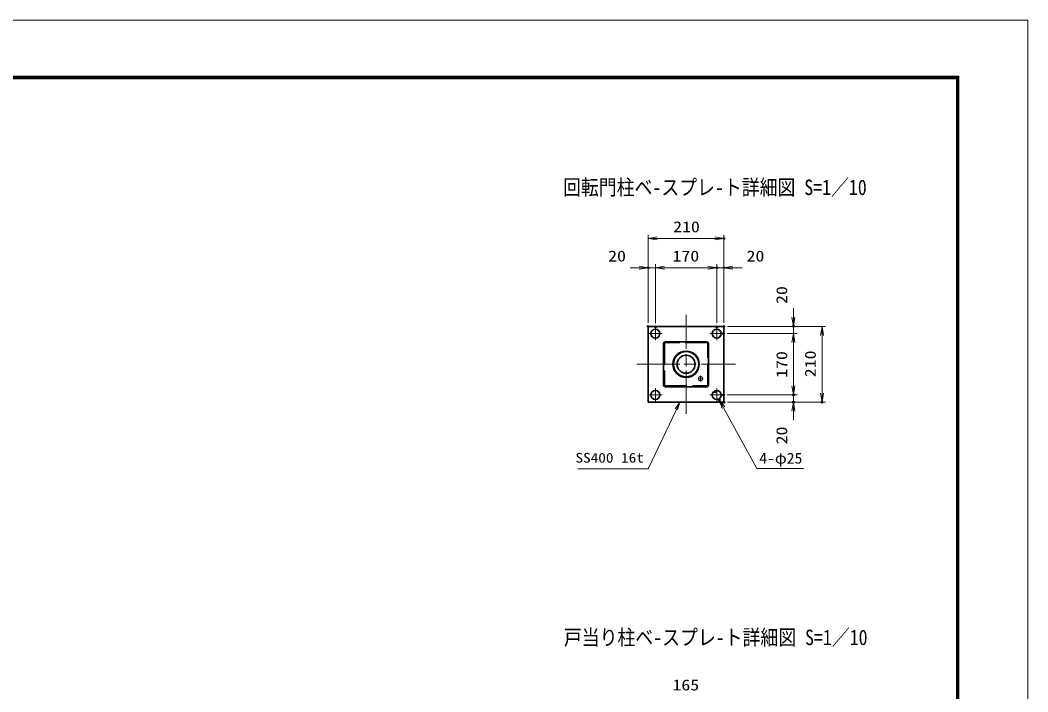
# Model space of a CAD drawing. Units: millimetres at full size, with parts at other scales. Extents: x -5940 to 5940, y -4200 to 4200.
# Drawn here: x 353 to 5940, y 478 to 4200 of the extents above; entities that cross this region are included whole.
import ezdxf
from ezdxf.enums import TextEntityAlignment as Align

# ---------------------------------------------------------------- set-up
doc = ezdxf.new("R2010")
doc.units = ezdxf.units.MM
doc.header["$LTSCALE"] = 20
doc.header["$PDMODE"] = 32
doc.header["$PDSIZE"] = 10
for name, pattern in [('DASHED', [7.5, 6, -1.5]), ('USER1', [18, 12, -1.5, 3, -1.5]), ('USER2', [9, 6, -0.75, 1.5, -0.75])]:
    doc.linetypes.add(name, pattern=pattern)
for name, color, linetype, lineweight in [('0-0_D-TTL', 7, 'Continuous', 18), ('0-1_軸線', 200, 'USER1', 15), ('0-2_隠れ線', 140, 'DASHED', 18), ('0-3_外形線', 7, 'Continuous', 35), ('0-4_寸法線', 4, 'Continuous', 18), ('0-5_0', 7, 'Continuous', 18)]:
    doc.layers.add(name, color=color, linetype=linetype, lineweight=lineweight)
doc.layers.add('0-6_Defpoints', color=7, linetype='Continuous')
doc.layers.add('0-7_文字', color=254, linetype='Continuous')
doc.styles.add('ＭＳ ゴシック', font='')
doc.styles.get('ＭＳ ゴシック').set_extended_font_data('MS Gothic')

# ---------------------------------------------------------------- blocks, each defined once
blk = doc.blocks.new('_Open')
at = {"layer": '0-5_0'}
blk.add_line((-20, 3.333), (0, 0), dxfattribs=at)
blk.add_lwpolyline([(-20, -3.333), (0, 0), (-20, 0)], dxfattribs=at)
blk = doc.blocks.new('S29')
at = {"layer": '0-4_寸法線'}
for points in [[(-15229998.5, 55026025.3), (-15222196.9, 55026025.3), (-15219066.9, 55032603.8), (-15218685, 55033406.5)], [(-15218933.1, 55032540.2), (-15218685, 55033406.5), (-15219200.7, 55032667.5)]]:
    blk.add_lwpolyline(points, dxfattribs=at)
at = {"layer": '0-4_寸法線', "color": 254, "style": 'ＭＳ ゴシック', "width": 1.15}
blk.add_text('SS400 16t', height=1078, dxfattribs=at).set_placement((-15230254.5, 55026378.1), align=Align.BOTTOM_LEFT)

msp = doc.modelspace()

# ---------------------------------------------------------------- linework, layer by layer
at = {"layer": '0-0_D-TTL'}
for points in [[(-5940, -4200), (5940, -4200), (5940, 4200), (-5940, 4200)], [(-5558.14, 3889.71), (5558.14, 3889.71), (5558.14, -3888.86), (-5558.14, -3888.86)], [(-5554.61, 3886.18), (5554.61, 3886.18), (5554.61, -3885.32), (-5554.61, -3885.32)], [(-5551.07, 3882.64), (5551.07, 3882.64), (5551.07, -3881.79), (-5551.07, -3881.79)], [(-5547.54, 3879.11), (5547.54, 3879.11), (5547.54, -3878.25), (-5547.54, -3878.25)], [(-5544, 3875.57), (5544, 3875.57), (5544, -3874.71), (-5544, -3874.71)]]:
    msp.add_lwpolyline(points, close=True, dxfattribs=at)
at = {"layer": '0-1_軸線'}
for p, q in [((4045.15, 2019.54), (4045.15, 2567.54)), ((3875.15, 2463.54), (3837.65, 2463.54)), ((3875.15, 2463.54), (3875.15, 2501.04)), ((3875.15, 2463.54), (3912.65, 2463.54)), ((3875.15, 2463.54), (3875.15, 2426.04)), ((4215.15, 2463.54), (4177.65, 2463.54)), ((4215.15, 2463.54), (4215.15, 2501.04)), ((4215.15, 2463.54), (4252.65, 2463.54)), ((4215.15, 2463.54), (4215.15, 2426.04)), ((3771.15, 2293.54), (4319.15, 2293.54)), ((4125.15, 2213.54), (4110.15, 2213.54)), ((4125.15, 2213.54), (4110.15, 2213.54)), ((4125.15, 2213.54), (4125.15, 2228.54)), ((4125.15, 2213.54), (4125.15, 2228.54)), ((4125.15, 2213.54), (4125.15, 2198.54)), ((4125.15, 2213.54), (4140.15, 2213.54)), ((4125.15, 2213.54), (4125.15, 2198.54)), ((4125.15, 2213.54), (4140.15, 2213.54)), ((3875.15, 2123.54), (3837.65, 2123.54)), ((3875.15, 2123.54), (3875.15, 2161.04)), ((3875.15, 2123.54), (3912.65, 2123.54)), ((3875.15, 2123.54), (3875.15, 2086.04)), ((4215.15, 2123.54), (4177.65, 2123.54)), ((4215.15, 2123.54), (4215.15, 2161.04)), ((4215.15, 2123.54), (4252.65, 2123.54)), ((4215.15, 2123.54), (4215.15, 2086.04))]:
    msp.add_line(p, q, dxfattribs=at)
at = {"layer": '0-1_軸線', "linetype": 'USER2'}
for p, q in [((4031.95, 2293.54), (4058.35, 2293.54)), ((4045.15, 2280.34), (4045.15, 2306.74))]:
    msp.add_line(p, q, dxfattribs=at)
at = {"layer": '0-2_隠れ線'}
for p, q in [((3926.55, 2408.54), (3926.55, 2178.54)), ((4160.15, 2412.14), (3930.15, 2412.14)), ((4163.75, 2178.54), (4163.75, 2408.54)), ((3930.15, 2174.94), (4160.15, 2174.94))]:
    msp.add_line(p, q, dxfattribs=at)
msp.add_circle((4125.15, 2213.54), 12, dxfattribs=at)
for centre, start, end in [((3930.15, 2408.54), 90, 180), ((4160.15, 2408.54), 0, 90), ((3930.15, 2178.54), 180, 270), ((4160.15, 2178.54), 270, 0)]:
    msp.add_arc(centre, 3.6, start, end, dxfattribs=at)
at = {"layer": '0-3_外形線'}
for p, q in [((3920.15, 2408.54), (3920.15, 2178.54)), ((4160.15, 2418.54), (3930.15, 2418.54)), ((4170.15, 2178.54), (4170.15, 2408.54)), ((3930.15, 2168.54), (4160.15, 2168.54))]:
    msp.add_line(p, q, dxfattribs=at)
msp.add_lwpolyline([(3835.15, 2503.54), (4255.15, 2503.54), (4255.15, 2083.54), (3835.15, 2083.54)], close=True, dxfattribs=at)
for centre, radius in [((3875.15, 2463.54), 25), ((4215.15, 2463.54), 25), ((4045.15, 2293.54), 73), ((4045.15, 2293.54), 70), ((4045.15, 2293.54), 50), ((3875.15, 2123.54), 25), ((4215.15, 2123.54), 25)]:
    msp.add_circle(centre, radius, dxfattribs=at)
for centre, start, end in [((3930.15, 2408.54), 90, 180), ((4160.15, 2408.54), 0, 90), ((3930.15, 2178.54), 180, 270), ((4160.15, 2178.54), 270, 0)]:
    msp.add_arc(centre, 10, start, end, dxfattribs=at)
at = {"layer": '0-4_寸法線'}
for p, q in [((3835.15, 2523.54), (3835.15, 3010.35)), ((3835.15, 2990.35), (4255.15, 2990.35)), ((4255.15, 2523.54), (4255.15, 3010.35)), ((3785.15, 2828.13), (3735.15, 2828.13)), ((3835.15, 2523.54), (3835.15, 2848.13)), ((3875.15, 2828.13), (3835.15, 2828.13)), ((3875.15, 2521.04), (3875.15, 2848.13)), ((3875.15, 2521.04), (3875.15, 2848.13)), ((3875.15, 2828.13), (4215.15, 2828.13)), ((3925.15, 2828.13), (3975.15, 2828.13)), ((4165.15, 2828.13), (4115.15, 2828.13)), ((4215.15, 2521.04), (4215.15, 2848.13)), ((4215.15, 2521.04), (4215.15, 2848.13)), ((4215.15, 2828.13), (4255.15, 2828.13)), ((4255.15, 2523.54), (4255.15, 2848.13)), ((4305.15, 2828.13), (4355.15, 2828.13)), ((4640.19, 2553.54), (4640.19, 2603.54)), ((4272.65, 2463.54), (4660.19, 2463.54)), ((4272.65, 2463.54), (4660.19, 2463.54)), ((4275.15, 2503.54), (4660.19, 2503.54)), ((4275.15, 2503.54), (4818.82, 2503.54)), ((4640.19, 2463.54), (4640.19, 2503.54)), ((4640.19, 2463.54), (4640.19, 2123.54)), ((4798.82, 2503.54), (4798.82, 2083.54)), ((4640.19, 2413.54), (4640.19, 2363.54)), ((4640.19, 2173.54), (4640.19, 2223.54)), ((4272.65, 2123.54), (4660.19, 2123.54)), ((4272.65, 2123.54), (4660.19, 2123.54)), ((4640.19, 2123.54), (4640.19, 2083.54)), ((4275.15, 2083.54), (4660.19, 2083.54)), ((4275.15, 2083.54), (4818.82, 2083.54)), ((4640.19, 2033.54), (4640.19, 1983.54))]:
    msp.add_line(p, q, dxfattribs=at)
msp.add_lwpolyline([(4695.68, 1716.22), (4438.08, 1716.22), (4252.47, 2052.68)], dxfattribs=at)
at = {"layer": '0-6_Defpoints'}
for p in [(4255.15, 2990.35), (3835.15, 2828.13), (4215.15, 2828.13), (4255.15, 2828.13), (3835.15, 2503.54), (3875.15, 2501.04), (4215.15, 2501.04), (4252.65, 2463.54), (4255.15, 2503.54), (4255.15, 2503.54), (4640.19, 2503.54), (4204.16, 2140.24), (4252.65, 2123.54), (4640.19, 2123.54), (4228.31, 2096.46), (4255.15, 2083.54), (4640.19, 2083.54), (4798.82, 2083.54)]:
    msp.add_point(p, dxfattribs=at)

# ---------------------------------------------------------------- block references
at = {"layer": '0-4_寸法線', "xscale": 2.5, "yscale": 2.5}
for p, rotation in [((3835.15, 2990.35), 180), ((3875.15, 2828.13), 180), ((3875.15, 2828.13), 180), ((4255.15, 2828.13), 180), ((4640.19, 2503.54), 270), ((4640.19, 2463.54), 90), ((4640.19, 2463.54), 90), ((4798.82, 2503.54), 90), ((4640.19, 2123.54), 270), ((4640.19, 2123.54), 270), ((4798.82, 2083.54), 270), ((4228.31, 2096.46), 118.88453), ((4640.19, 2083.54), 90)]:
    msp.add_blockref('_Open', p, dxfattribs=dict(at, rotation=rotation))
at = {"layer": '0-4_寸法線'}
for name, p, xscale, yscale in [('_Open', (4255.15, 2990.35), 2.5, 2.5), ('_Open', (3835.15, 2828.13), 2.5, 2.5), ('_Open', (4215.15, 2828.13), 2.5, 2.5), ('_Open', (4215.15, 2828.13), 2.5, 2.5), ('S29', (764944.5, -2749586.79), 0.05, 0.05)]:
    msp.add_blockref(name, p, dxfattribs=dict(at, xscale=xscale, yscale=yscale))

# ---------------------------------------------------------------- texts
at = {"layer": '0-4_寸法線', "color": 254, "style": 'ＭＳ ゴシック'}
for s, height, width, p in [('210', 60.56, 1.2, (3973.15, 3006.69)), ('20', 60.56, 1.2, (3612.85, 2844.48)), ('170', 60.56, 1.2, (3969.55, 2844.48)), ('20', 60.56, 1.2, (4380.22, 2844.48)), ('4-φ25', 60.61, 1.05, (4450.88, 1724.56)), ('165', 60.56, 1.2, (3969.55, 468.05))]:
    msp.add_text(s, height=height, dxfattribs=dict(at, width=width)).set_placement(p, align=Align.BOTTOM_LEFT)
at = {"layer": '0-4_寸法線', "color": 254, "style": 'ＭＳ ゴシック', "width": 1.2}
for s, p in [('20', (4623.85, 2627.52)), ('170', (4623.85, 2217.94)), ('210', (4782.48, 2221.54)), ('20', (4623.85, 1849.51))]:
    msp.add_text(s, height=60.56, rotation=90, dxfattribs=at).set_placement(p, align=Align.BOTTOM_LEFT)
at = {"layer": '0-7_文字', "style": 'ＭＳ ゴシック', "width": 0.85}
for s, p in [('回転門柱ベ-スプレ-ト詳細図 S=1／10', (3362.89, 3205.33)), ('戸当り柱ベ-スプレ-ト詳細図 S=1／10', (3367.38, 711.68))]:
    msp.add_text(s, height=85.48, dxfattribs=at).set_placement(p, align=Align.BOTTOM_LEFT)

doc.saveas('drawing.dxf')
